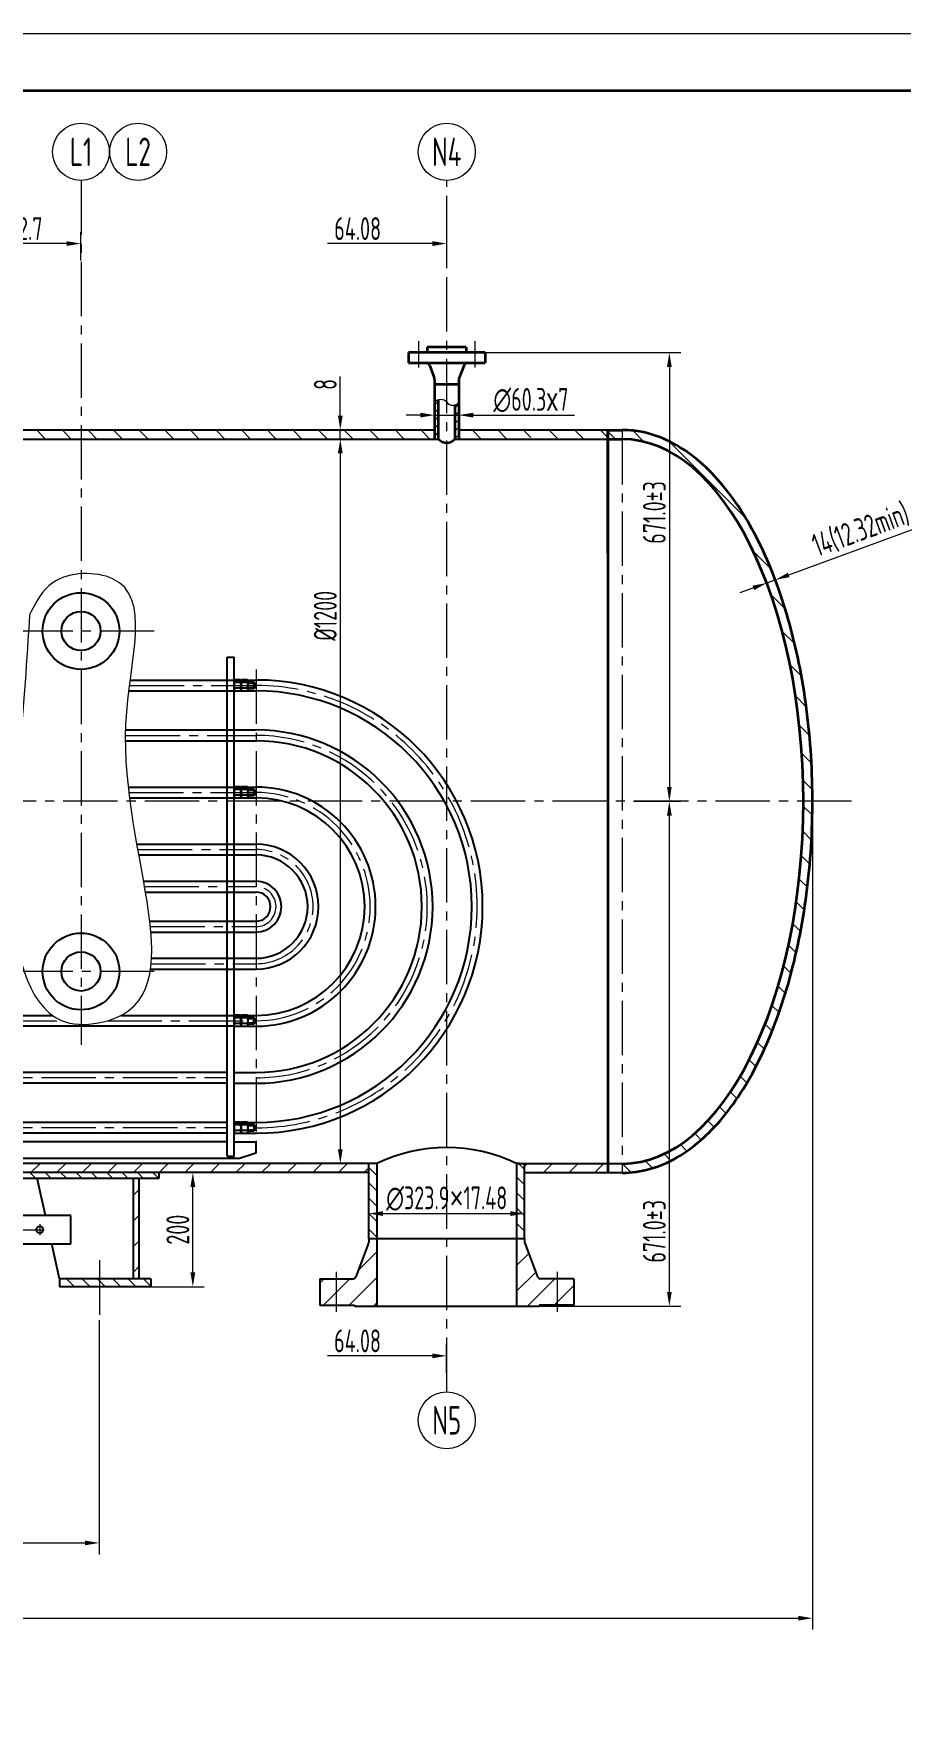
# Model space of a CAD drawing. Header units: millimetres. Extents: x 5765 to 6606, y -201 to 393.
# Drawn here: x 6170.1 to 6321.9, y 96.4 to 393.4 of the extents above; entities that cross this region are included whole.
import ezdxf
from ezdxf.enums import TextEntityAlignment as Align

# ---------------------------------------------------------------- set-up
doc = ezdxf.new("R2010")
doc.units = ezdxf.units.MM
doc.linetypes.add('CENTER2', pattern=[28.575, 19.05, -3.175, 3.175, -3.175])
for name, color, linetype, lineweight in [('1粗实线', 7, 'Continuous', 35), ('2细实线', 3, 'Continuous', 13), ('3中心线', 1, 'CENTER2', 13), ('6剖面线', 6, 'Continuous', 13), ('7文本', 2, 'Continuous', 13), ('8标注', 3, 'Continuous', 13), ('9图表', 4, 'Continuous', 13)]:
    doc.layers.add(name, color=color, linetype=linetype, lineweight=lineweight)
doc.styles.add('lanpec', font='bpec_e.shx', dxfattribs={"width": 0.75, "bigfont": 'hztxt.shx'})
doc.styles.add('lanpec-dim', font='bpec_e.shx', dxfattribs={"width": 0.75})
doc.dimstyles.new('lanpec', dxfattribs={"dimtxt": 4, "dimasz": 2.5, "dimexe": 2, "dimexo": 0, "dimtad": 1, "dimdsep": 46, "dimtxsty": 'lanpec-dim', "dimcen": 2.5, "dimclrd": 256, "dimclre": 256, "dimclrt": 256, "dimazin": 0, "dimtfac": 1, "dimtmove": 0, "dimatfit": 3, "dimfxl": 1, "dimlwd": -1, "dimlwe": -1, "dimarcsym": 0})
doc.dimstyles.new('lanpec$0', dxfattribs={"dimscale": 10, "dimtxt": 4, "dimasz": 2.5, "dimexe": 2, "dimexo": 0, "dimtad": 1, "dimdec": 1, "dimdsep": 46, "dimtxsty": 'lanpec-dim', "dimcen": 0.09, "dimclrd": 256, "dimclre": 256, "dimclrt": 256, "dimadec": 1, "dimazin": 0, "dimtfac": 0.707, "dimtdec": 1, "dimtmove": 0, "dimatfit": 3, "dimfxl": 1, "dimarcsym": 0})

# ---------------------------------------------------------------- blocks, each defined once
blk = doc.blocks.new('A1')
at = {"layer": '1粗实线'}
blk.add_lwpolyline([(-816, 10), (-10, 10), (-10, 584), (-816, 584)], close=True, dxfattribs=at)
at = {"layer": '9图表'}
blk.add_lwpolyline([(-841, 0), (0, 0), (0, 594), (-841, 594)], close=True, dxfattribs=at)
blk = doc.blocks.new('*D47')
at = {"layer": '8标注', "transparency": 16777216}
for p, q in [((6306.55, 259), (6306.55, 113.87)), ((5880.91, 240.6), (5880.91, 113.87)), ((5883.41, 115.87), (6304.05, 115.87))]:
    blk.add_line(p, q, dxfattribs=at)
for points in [[(5883.41, 116.29), (5883.41, 115.45), (5880.91, 115.87)], [(6304.05, 116.29), (6304.05, 115.45), (6306.55, 115.87)]]:
    blk.add_solid(points, dxfattribs=at)
at = {"layer": 'Defpoints', "color": 0, "transparency": 16777216}
for p in [(6306.55, 259), (5880.91, 240.6), (6306.55, 115.87)]:
    blk.add_point(p, dxfattribs=at)
at = {"layer": '8标注', "transparency": 16777216, "insert": (6093.73, 118.5), "char_height": 4, "attachment_point": 5, "style": 'lanpec-dim'}
blk.add_mtext('7701.343', dxfattribs=at)
blk = doc.blocks.new('*D48')
at = {"layer": '8标注', "transparency": 16777216}
for p, q in [((6223.82, 322.46), (6225.82, 322.46)), ((6223.82, 319.96), (6223.82, 198.04)), ((6223.82, 195.54), (6225.82, 195.54))]:
    blk.add_line(p, q, dxfattribs=at)
for points in [[(6223.4, 319.96), (6224.23, 319.96), (6223.82, 322.46)], [(6223.4, 198.04), (6224.23, 198.04), (6223.82, 195.54)]]:
    blk.add_solid(points, dxfattribs=at)
at = {"layer": 'Defpoints', "color": 0, "transparency": 16777216}
for p in [(6223.82, 322.46), (6223.82, 195.54), (6223.82, 195.54)]:
    blk.add_point(p, dxfattribs=at)
at = {"layer": '8标注', "transparency": 16777216, "insert": (6221.19, 291.49), "char_height": 4, "attachment_point": 5, "rotation": 90, "style": 'lanpec-dim'}
blk.add_mtext('%%C1200', dxfattribs=at)
blk = doc.blocks.new('*D51')
at = {"layer": '8标注', "transparency": 16777216}
for p, q in [((6228.82, 186.76), (6228.82, 188.76)), ((6256.12, 185.37), (6256.12, 188.76)), ((6231.32, 186.76), (6253.62, 186.76))]:
    blk.add_line(p, q, dxfattribs=at)
for points in [[(6231.32, 187.18), (6231.32, 186.34), (6228.82, 186.76)], [(6253.62, 187.18), (6253.62, 186.34), (6256.12, 186.76)]]:
    blk.add_solid(points, dxfattribs=at)
at = {"layer": 'Defpoints', "color": 0, "transparency": 16777216}
for p in [(6228.82, 186.76), (6256.12, 186.76), (6256.12, 185.37)]:
    blk.add_point(p, dxfattribs=at)
at = {"layer": '8标注', "transparency": 16777216, "insert": (6242.47, 189.38), "char_height": 4, "attachment_point": 5, "style": 'lanpec-dim'}
blk.add_mtext('∅323.9{\\fArial|b0|i0|c0|p34;×}17.48', dxfattribs=at)
blk = doc.blocks.new('*D53')
at = {"layer": '8标注', "transparency": 16777216}
for p, q in [((6223.82, 326.56), (6223.82, 333.44)), ((6228.34, 324.06), (6221.82, 324.06)), ((6223.82, 322.46), (6223.82, 324.06)), ((6227.82, 322.46), (6221.82, 322.46)), ((6223.82, 319.96), (6223.82, 317.46))]:
    blk.add_line(p, q, dxfattribs=at)
for points in [[(6223.4, 326.56), (6224.23, 326.56), (6223.82, 324.06)], [(6223.4, 319.96), (6224.23, 319.96), (6223.82, 322.46)]]:
    blk.add_solid(points, dxfattribs=at)
at = {"layer": 'Defpoints', "color": 0, "transparency": 16777216}
for p in [(6223.82, 324.06), (6228.34, 324.06), (6227.82, 322.46)]:
    blk.add_point(p, dxfattribs=at)
at = {"layer": '8标注', "transparency": 16777216, "insert": (6221.19, 332.03), "char_height": 4, "attachment_point": 5, "rotation": 90, "style": 'lanpec-dim'}
blk.add_mtext('8', dxfattribs=at)
blk = doc.blocks.new('管口号')
at = {"layer": '2细实线'}
blk.add_circle((0, 5), 5, dxfattribs=at)
at = {"layer": '7文本', "style": 'lanpec', "width": 0.75}
blk.add_attdef('N', text='', height=5, dxfattribs=at).set_placement((0, 5), align=Align.MIDDLE_CENTER)
blk = doc.blocks.new('*D58')
at = {"layer": '8标注', "transparency": 16777216}
for p, q in [((6275.2, 259), (6283.47, 259)), ((6281.47, 173.04), (6281.47, 256.5)), ((6246.39, 170.54), (6283.47, 170.54))]:
    blk.add_line(p, q, dxfattribs=at)
for points in [[(6281.06, 256.5), (6281.89, 256.5), (6281.47, 259)], [(6281.06, 173.04), (6281.89, 173.04), (6281.47, 170.54)]]:
    blk.add_solid(points, dxfattribs=at)
at = {"layer": 'Defpoints', "color": 0, "transparency": 16777216}
for p in [(6275.2, 259), (6281.47, 259), (6246.39, 170.54)]:
    blk.add_point(p, dxfattribs=at)
at = {"layer": '8标注', "transparency": 16777216, "insert": (6278.85, 183.65), "char_height": 4, "attachment_point": 5, "rotation": 90, "style": 'lanpec-dim'}
blk.add_mtext('671.0±3', dxfattribs=at)
blk = doc.blocks.new('*D42')
at = {"layer": '8标注', "transparency": 16777216}
for p, q in [((6041.57, 167.88), (6041.57, 127.06)), ((6181.58, 168.06), (6181.58, 127.06)), ((6044.07, 129.06), (6179.08, 129.06))]:
    blk.add_line(p, q, dxfattribs=at)
for points in [[(6044.07, 129.48), (6044.07, 128.64), (6041.57, 129.06)], [(6179.08, 129.48), (6179.08, 128.64), (6181.58, 129.06)]]:
    blk.add_solid(points, dxfattribs=at)
at = {"layer": 'Defpoints', "color": 0, "transparency": 16777216}
for p in [(6041.57, 167.88), (6181.58, 168.06), (6181.58, 129.06)]:
    blk.add_point(p, dxfattribs=at)
at = {"layer": '8标注', "transparency": 16777216, "insert": (6111.58, 131.69), "char_height": 4, "attachment_point": 5, "style": 'lanpec-dim'}
blk.add_mtext('2700%%P3', dxfattribs=at)
blk = doc.blocks.new('*D60')
at = {"layer": '8标注', "transparency": 16777216}
for p, q in [((6192.1, 193.94), (6199.98, 193.94)), ((6197.98, 176.44), (6197.98, 191.44)), ((6190.6, 173.94), (6199.98, 173.94))]:
    blk.add_line(p, q, dxfattribs=at)
for points in [[(6197.56, 191.44), (6198.4, 191.44), (6197.98, 193.94)], [(6197.56, 176.44), (6198.4, 176.44), (6197.98, 173.94)]]:
    blk.add_solid(points, dxfattribs=at)
at = {"layer": 'Defpoints', "color": 0, "transparency": 16777216}
for p in [(6192.1, 193.94), (6197.98, 193.94), (6190.6, 173.94)]:
    blk.add_point(p, dxfattribs=at)
at = {"layer": '8标注', "transparency": 16777216, "insert": (6195.35, 183.94), "char_height": 4, "attachment_point": 5, "rotation": 90, "style": 'lanpec-dim'}
blk.add_mtext('200', dxfattribs=at)
blk = doc.blocks.new('*D43')
at = {"layer": '8标注', "transparency": 16777216}
for p, q in [((6240.33, 326.65), (6240.33, 328.65)), ((6244.6, 325.32), (6244.6, 328.65)), ((6237.83, 326.65), (6235.33, 326.65)), ((6240.33, 326.65), (6244.6, 326.65)), ((6247.1, 326.65), (6264.84, 326.65))]:
    blk.add_line(p, q, dxfattribs=at)
for points in [[(6237.83, 327.07), (6237.83, 326.23), (6240.33, 326.65)], [(6247.1, 327.07), (6247.1, 326.23), (6244.6, 326.65)]]:
    blk.add_solid(points, dxfattribs=at)
at = {"layer": 'Defpoints', "color": 0, "transparency": 16777216}
for p in [(6240.33, 326.65), (6244.6, 326.65), (6244.6, 325.32)]:
    blk.add_point(p, dxfattribs=at)
at = {"layer": '8标注', "transparency": 16777216, "insert": (6257.22, 329.28), "char_height": 4, "attachment_point": 5, "style": 'lanpec-dim'}
blk.add_mtext('∅60.3{\\fArial|b0|i0|c0|p34;x}7', dxfattribs=at)
blk = doc.blocks.new('*D61')
at = {"layer": '8标注', "transparency": 16777216}
for p, q in [((6302.38, 298.65), (6327.39, 307.83)), ((6298.8, 296.53), (6297.85, 299.12)), ((6298.54, 297.24), (6300.04, 297.79)), ((6300.3, 297.08), (6299.35, 299.67)), ((6296.19, 296.38), (6293.84, 295.52))]:
    blk.add_line(p, q, dxfattribs=at)
for points in [[(6296.05, 296.77), (6296.33, 295.99), (6298.54, 297.24)], [(6302.24, 299.04), (6302.53, 298.26), (6300.04, 297.79)]]:
    blk.add_solid(points, dxfattribs=at)
at = {"layer": 'Defpoints', "color": 0, "transparency": 16777216}
for p in [(6300.04, 297.79), (6300.3, 297.08), (6298.8, 296.53)]:
    blk.add_point(p, dxfattribs=at)
at = {"layer": '8标注', "transparency": 16777216, "insert": (6315.03, 306.48), "char_height": 4, "attachment_point": 5, "rotation": 20.1592, "style": 'lanpec-dim'}
blk.add_mtext('{\\Fbpec_e,hztxt|c134;14(12.32min)}', dxfattribs=at)
blk = doc.blocks.new('*D46')
at = {"layer": '8标注', "transparency": 16777216}
for p, q in [((6245.9, 337.61), (6283.47, 337.61)), ((6281.47, 335.11), (6281.47, 261.5)), ((6275.2, 259), (6283.47, 259))]:
    blk.add_line(p, q, dxfattribs=at)
for points in [[(6281.06, 335.11), (6281.89, 335.11), (6281.47, 337.61)], [(6281.06, 261.5), (6281.89, 261.5), (6281.47, 259)]]:
    blk.add_solid(points, dxfattribs=at)
at = {"layer": 'Defpoints', "color": 0, "transparency": 16777216}
for p in [(6245.9, 337.61), (6275.2, 259), (6281.47, 259)]:
    blk.add_point(p, dxfattribs=at)
at = {"layer": '8标注', "transparency": 16777216, "insert": (6278.85, 309.6), "char_height": 4, "attachment_point": 5, "rotation": 90, "style": 'lanpec-dim'}
blk.add_mtext('671.0±3', dxfattribs=at)
blk = doc.blocks.new('*D71')
at = {"layer": '8标注', "transparency": 16777216}
for p, q in [((6175.88, 356.71), (6164.37, 356.71)), ((6178.38, 353.74), (6178.38, 358.71))]:
    blk.add_line(p, q, dxfattribs=at)
blk.add_solid([(6175.88, 357.12), (6175.88, 356.29), (6178.38, 356.71)], dxfattribs=at)
at = {"layer": 'Defpoints', "color": 0, "transparency": 16777216}
for p in [(6178.38, 356.71), (6145.68, 353.74), (6178.38, 353.74)]:
    blk.add_point(p, dxfattribs=at)
at = {"layer": '8标注', "transparency": 16777216, "insert": (6168.6, 359.33), "char_height": 4, "attachment_point": 5, "style": 'lanpec-dim'}
blk.add_mtext('32.7', dxfattribs=at)
blk = doc.blocks.new('_None')
blk = doc.blocks.new('*D72')
at = {"layer": '8标注', "transparency": 16777216}
for p, q in [((6239.97, 356.71), (6221.57, 356.71)), ((6242.47, 353.74), (6242.47, 358.71))]:
    blk.add_line(p, q, dxfattribs=at)
blk.add_solid([(6239.97, 357.12), (6239.97, 356.29), (6242.47, 356.71)], dxfattribs=at)
at = {"layer": 'Defpoints', "color": 0, "transparency": 16777216}
for p in [(6242.47, 356.71), (6178.38, 353.74), (6242.47, 353.74)]:
    blk.add_point(p, dxfattribs=at)
at = {"layer": '8标注', "transparency": 16777216, "insert": (6226.86, 359.33), "char_height": 4, "attachment_point": 5, "style": 'lanpec-dim'}
blk.add_mtext('64.08', dxfattribs=at)
blk = doc.blocks.new('*D75')
at = {"layer": '8标注', "transparency": 16777216}
for p, q in [((6242.44, 158.87), (6242.44, 163.84)), ((6239.94, 161.84), (6221.55, 161.84))]:
    blk.add_line(p, q, dxfattribs=at)
blk.add_solid([(6239.94, 162.25), (6239.94, 161.42), (6242.44, 161.84)], dxfattribs=at)
at = {"layer": 'Defpoints', "color": 0, "transparency": 16777216}
for p in [(6242.44, 161.84), (6178.36, 158.87), (6242.44, 158.87)]:
    blk.add_point(p, dxfattribs=at)
at = {"layer": '8标注', "transparency": 16777216, "insert": (6226.84, 164.46), "char_height": 4, "attachment_point": 5, "style": 'lanpec-dim'}
blk.add_mtext('64.08', dxfattribs=at)

msp = doc.modelspace()

# ---------------------------------------------------------------- hatches: boundary and pattern name
at = {"layer": '6剖面线'}
h = msp.add_hatch(dxfattribs=at)
h.set_pattern_fill('ANSI31', color=256, scale=0.3, style=0)
h.set_pattern_definition([(45, (4704.183, 1262.6967), (-0.6735192, 0.6735192), [])])
h.paths.add_polyline_path([(6241.051, 329.404, 0.1674325), (6240.331, 328.916), (6240.331, 322.465), (6241.051, 322.465)])
h.paths.add_polyline_path([(6244.603, 328.916, -0.1674325), (6243.883, 328.428), (6243.883, 322.465), (6244.603, 322.465)])
h = msp.add_hatch(dxfattribs=at)
h.set_pattern_fill('ANSI31', color=256, angle=90, style=0)
h.set_pattern_definition([(135, (-24.9754, -0.0574), (-2.245064, -2.245064), [])])
h.paths.add_polyline_path([(6078.275, 324.065), (6078.275, 322.465), (6089.685, 322.465), (6089.685, 324.065)])
h.paths.add_polyline_path([(6178.384, 322.465), (6178.384, 324.065), (6145.684, 324.065), (6145.684, 322.465)])
h.paths.add_polyline_path([(6145.684, 322.465), (6145.684, 324.065), (6089.685, 324.065), (6089.685, 322.465), (6127.235, 322.465)])
h.paths.add_polyline_path([(6178.384, 324.065), (6178.384, 322.465), (6240.331, 322.465), (6240.331, 324.065)])
edge = h.paths.add_edge_path()
edge.add_arc((6252.427, 323.685), 1.221, 215, 325)
edge.add_arc((6254.427, 323.685), 1.221, 215, 325)
edge.add_arc((6256.427, 323.685), 1.221, 215, 325)
edge.add_arc((6258.427, 323.685), 1.221, 215, 325)
edge.add_arc((6260.427, 323.685), 1.221, 215, 325)
edge.add_arc((6262.427, 323.685), 1.221, 215, 325)
edge.add_arc((6264.427, 323.685), 1.221, 215, 325)
edge.add_arc((6266.427, 323.685), 1.221, 215, 325)
edge.add_arc((6268.427, 323.685), 1.221, 215, 325)
edge.add_arc((6270.241, 323.545), 0.988, 214.53253, 293.05217)
edge.add_line((6270.628, 322.636), (6270.628, 324.064))
edge.add_line((6270.628, 324.064), (6246.703, 324.065))
edge.add_arc((6247.617, 323.895), 0.93, 169.50347, 258.19859)
edge.add_arc((6248.427, 323.685), 1.221, 215, 325)
edge.add_arc((6250.427, 323.685), 1.221, 215, 325)
edge = h.paths.add_edge_path()
edge.add_arc((6248.427, 323.685), 1.221, 215, 270.0687, ccw=False)
edge.add_arc((6247.617, 323.895), 0.93, 169.50347, 258.19859, ccw=False)
edge.add_line((6246.703, 324.065), (6244.603, 324.065))
edge.add_line((6244.603, 324.065), (6244.603, 322.465))
edge.add_line((6244.603, 322.465), (6248.429, 322.465))
h = msp.add_hatch(dxfattribs=at)
h.set_pattern_fill('ANSI31', color=256, angle=90, style=0)
h.set_pattern_definition([(135, (-21.3257, 1.8603), (-2.245064, -2.245064), [])])
edge = h.paths.add_edge_path()
edge.add_spline(control_points=[(6273.217, 193.904), (6274.842, 193.904), (6276.467, 194.132), (6279.662, 195.029), (6281.231, 195.698), (6285.632, 198.22), (6288.345, 200.597), (6293.316, 206.589), (6295.574, 210.207), (6299.527, 218.442), (6301.221, 223.059), (6303.945, 232.992), (6304.975, 238.306), (6306.308, 249.279), (6306.61, 254.936), (6306.469, 266.214), (6306.026, 271.835), (6304.42, 282.665), (6303.258, 287.873), (6300.286, 297.531), (6298.477, 301.98), (6294.314, 309.827), (6291.96, 313.226), (6286.822, 318.74), (6284.034, 320.857), (6279.158, 323.131), (6277.152, 323.707), (6274.491, 323.999), (6273.854, 324.034), (6273.217, 324.034)], knot_values=[3.1415927, 3.1415927, 3.1415927, 3.1415927, 3.281154, 3.281154, 3.4207154, 3.4207154, 3.6840495, 3.6840495, 3.9473836, 3.9473836, 4.2107177, 4.2107177, 4.4740518, 4.4740518, 4.737386, 4.737386, 5.0007201, 5.0007201, 5.2640542, 5.2640542, 5.5273883, 5.5273883, 5.7907224, 5.7907224, 6.0540566, 6.0540566, 6.22848, 6.22848, 6.2831853, 6.2831853, 6.2831853, 6.2831853], degree=3, periodic=0)
edge.add_line((6273.217, 324.034), (6273.217, 322.434))
edge.add_ellipse((6273.217, 258.969), major_axis=(0, 63.465), ratio=0.5, start_angle=180, end_angle=360, ccw=False)
edge.add_line((6273.217, 195.504), (6273.217, 193.904))
h.paths.add_polyline_path([(6273.217, 324.034), (6271.757, 324.034, -0.2410799), (6271.237, 323.05, -0.1511721), (6270.717, 322.602), (6270.717, 322.434), (6273.217, 322.434)])
h.paths.add_polyline_path([(6271.757, 324.034), (6270.717, 324.034), (6270.717, 322.602, 0.1511721), (6271.237, 323.05, 0.2410799)], flags=17)
h.paths.add_polyline_path([(6273.217, 195.504), (6270.717, 195.504), (6270.717, 193.904), (6273.217, 193.904)])
h = msp.add_hatch(dxfattribs=at)
h.set_pattern_fill('ANSI31', color=256, style=0)
h.set_pattern_definition([(45, (-21.2354, 1.895), (-2.245064, 2.245064), [])])
h.paths.add_polyline_path([(6270.808, 195.538), (6256.117, 195.538), (6256.117, 193.938), (6270.808, 193.938)])
h.paths.add_polyline_path([(6116.985, 195.538), (6116.985, 193.938), (6228.817, 193.938), (6228.817, 195.538)])
h.paths.add_polyline_path([(6089.685, 193.938), (6089.685, 195.538), (6078.275, 195.538), (6078.275, 193.938)])
h = msp.add_hatch(dxfattribs=at)
h.set_pattern_fill('ANSI31', color=256, scale=0.6, angle=90, style=0)
h.set_pattern_definition([(135, (6180.6556, 193.4845), (-1.34704, -1.34704), [])])
h.paths.add_polyline_path([(6184.47, 193.938), (6179.214, 193.938), (6179.214, 192.938), (6184.47, 192.938)])
h.paths.add_polyline_path([(6179.214, 192.938), (6179.214, 193.938), (6167.104, 193.938), (6167.104, 192.938)])
h.paths.add_polyline_path([(6184.47, 193.938), (6184.47, 192.938), (6192.104, 192.938), (6192.104, 193.938)])
h = msp.add_hatch(dxfattribs=at)
h.set_pattern_fill('ANSI31', color=256, scale=0.6, angle=90, style=0)
h.set_pattern_definition([(135, (6228.4872, 187.0728), (-1.34704, -1.34704), [])])
h.paths.add_polyline_path([(6230.217, 182.338), (6228.817, 182.338), (6228.817, 195.538), (6230.217, 195.538)])
h.paths.add_polyline_path([(6256.117, 182.338), (6254.717, 182.338), (6254.717, 195.538), (6256.117, 195.538)])
h = msp.add_hatch(dxfattribs=at)
h.set_pattern_fill('ANSI31', color=256, style=0)
h.set_pattern_definition([(45, (4765.4067, 1219.4015), (-2.245064, 2.245064), [])])
h.paths.add_polyline_path([(6188.604, 192.938), (6187.604, 192.938), (6187.604, 175.338), (6188.604, 175.338)])
h = msp.add_hatch(dxfattribs=at)
h.set_pattern_fill('ANSI31', color=256, style=0)
h.set_pattern_definition([(45, (6010.5455, 1226.6216), (-2.245064, 2.245064), [])])
h.paths.add_polyline_path([(6261.837, 175.348), (6260.337, 175.348), (6260.337, 170.738), (6261.837, 170.738)])
h.paths.add_polyline_path([(6263.337, 175.348), (6261.837, 175.348), (6261.837, 170.738), (6263.337, 170.738)])
h.paths.add_polyline_path([(6260.337, 170.738), (6258.657, 170.738), (6258.657, 170.538), (6254.717, 170.538), (6254.717, 182.338), (6256.117, 182.338), (6256.117, 181.731, 0.09138), (6256.15, 181.552), (6258.394, 175.67, 0.3110597), (6258.861, 175.348), (6260.337, 175.348)])
h.paths.add_polyline_path([(6264.717, 170.738), (6263.337, 170.738), (6263.337, 175.348), (6264.717, 175.348)])
h.paths.add_polyline_path([(6230.217, 170.538), (6226.277, 170.538), (6226.277, 170.738), (6223.097, 170.738), (6223.097, 175.348), (6226.072, 175.348, 0.3110597), (6226.54, 175.67), (6228.784, 181.552, 0.09138), (6228.817, 181.731), (6228.817, 182.338), (6230.217, 182.338)])
h.paths.add_polyline_path([(6223.097, 170.738), (6220.217, 170.738), (6220.217, 175.348), (6223.097, 175.348)])
h = msp.add_hatch(dxfattribs=at)
h.set_pattern_fill('ANSI31', color=256, scale=0.6, angle=90, style=0)
h.set_pattern_definition([(135, (4765.4067, 1219.4015), (-1.3470384, -1.3470384), [])])
h.paths.add_polyline_path([(6190.604, 173.938), (6190.604, 175.338), (6181.604, 175.338), (6181.604, 173.938)])
h.paths.add_polyline_path([(6181.604, 173.938), (6181.604, 175.338), (6174.604, 175.338), (6174.604, 173.938)])

# ---------------------------------------------------------------- linework, layer by layer
for p, q in [((6078.275, 324.065), (6240.331, 324.065)), ((6244.603, 324.065), (6270.808, 324.065)), ((6270.808, 193.938), (6270.627, 324.085)), ((6270.717, 324.03), (6270.717, 193.904)), ((6078.275, 322.465), (6241.051, 322.465)), ((6243.883, 322.465), (6270.808, 322.465)), ((6204.008, 196.838), (6204.008, 284.238)), ((6204.008, 284.238), (6205.208, 284.238)), ((6205.208, 196.838), (6205.208, 284.238)), ((6187.034, 280.238), (6205.208, 280.238)), ((6205.208, 280.238), (6209.058, 280.238)), ((6205.208, 278.538), (6205.208, 280.038)), ((6206.357, 280.288), (6205.278, 280.288)), ((6206.357, 279.788), (6205.278, 279.788)), ((6206.428, 278.538), (6206.428, 280.038)), ((6206.428, 278.538), (6206.428, 280.038)), ((6207.577, 280.288), (6206.498, 280.288)), ((6207.577, 279.788), (6206.498, 279.788)), ((6207.648, 278.538), (6207.648, 280.038)), ((6207.648, 279.888), (6208.648, 279.888)), ((6207.648, 279.688), (6208.848, 279.688)), ((6208.648, 279.888), (6208.848, 279.688)), ((6208.648, 279.888), (6208.648, 278.688)), ((6208.848, 279.688), (6208.848, 278.888)), ((6186.793, 278.338), (6205.208, 278.338)), ((6205.208, 278.338), (6209.058, 278.338)), ((6206.357, 278.788), (6205.278, 278.788)), ((6206.357, 278.288), (6205.278, 278.288)), ((6207.577, 278.788), (6206.498, 278.788)), ((6207.577, 278.288), (6206.498, 278.288)), ((6208.848, 278.888), (6207.648, 278.888)), ((6208.648, 278.688), (6207.648, 278.688)), ((6208.848, 278.888), (6208.648, 278.688)), ((6186.229, 271.488), (6205.208, 271.488)), ((6205.208, 271.488), (6209.058, 271.488)), ((6186.206, 269.588), (6205.208, 269.588)), ((6205.208, 269.588), (6209.058, 269.588)), ((6186.702, 261.488), (6205.208, 261.488)), ((6205.208, 261.488), (6209.058, 261.488)), ((6206.357, 261.538), (6205.278, 261.538)), ((6207.577, 261.538), (6206.498, 261.538)), ((6186.93, 259.588), (6205.208, 259.588)), ((6205.208, 259.788), (6205.208, 261.288)), ((6205.208, 259.588), (6209.058, 259.588)), ((6206.357, 261.038), (6205.278, 261.038)), ((6206.357, 260.038), (6205.278, 260.038)), ((6206.357, 259.538), (6205.278, 259.538)), ((6206.428, 259.788), (6206.428, 261.288)), ((6206.428, 259.788), (6206.428, 261.288)), ((6207.577, 261.038), (6206.498, 261.038)), ((6207.577, 260.038), (6206.498, 260.038)), ((6207.577, 259.538), (6206.498, 259.538)), ((6207.648, 259.788), (6207.648, 261.288)), ((6207.648, 261.138), (6208.648, 261.138)), ((6207.648, 260.938), (6208.848, 260.938)), ((6208.848, 260.138), (6207.648, 260.138)), ((6208.648, 259.938), (6207.648, 259.938)), ((6208.648, 261.138), (6208.848, 260.938)), ((6208.648, 261.138), (6208.648, 259.938)), ((6208.848, 260.138), (6208.648, 259.938)), ((6208.848, 260.938), (6208.848, 260.138)), ((6188.196, 251.488), (6205.208, 251.488)), ((6188.535, 249.588), (6205.208, 249.588)), ((6205.208, 251.488), (6209.058, 251.488)), ((6205.208, 249.588), (6209.058, 249.588)), ((6189.363, 244.988), (6205.208, 244.988)), ((6205.208, 244.988), (6209.058, 244.988)), ((6189.689, 243.088), (6205.208, 243.088)), ((6205.208, 243.088), (6209.058, 243.088)), ((6190.434, 237.988), (6205.208, 237.988)), ((6205.208, 237.988), (6209.058, 237.988)), ((6190.627, 236.088), (6205.208, 236.088)), ((6205.208, 236.088), (6209.058, 236.088)), ((6190.576, 229.588), (6205.208, 229.588)), ((6190.748, 231.488), (6205.208, 231.488)), ((6205.208, 231.488), (6209.058, 231.488)), ((6205.208, 229.588), (6209.058, 229.588)), ((6151.698, 221.488), (6173.386, 221.488)), ((6185.408, 221.488), (6205.208, 221.488)), ((6205.208, 221.488), (6209.058, 221.488)), ((6205.208, 219.788), (6205.208, 221.288)), ((6206.357, 221.538), (6205.278, 221.538)), ((6206.357, 221.038), (6205.278, 221.038)), ((6206.357, 220.038), (6205.278, 220.038)), ((6206.428, 219.788), (6206.428, 221.288)), ((6206.428, 219.788), (6206.428, 221.288)), ((6207.577, 221.538), (6206.498, 221.538)), ((6207.577, 221.038), (6206.498, 221.038)), ((6207.577, 220.038), (6206.498, 220.038)), ((6207.648, 219.788), (6207.648, 221.288)), ((6207.648, 221.138), (6208.648, 221.138)), ((6207.648, 220.938), (6208.848, 220.938)), ((6208.848, 220.138), (6207.648, 220.138)), ((6208.648, 219.938), (6207.648, 219.938)), ((6208.648, 221.138), (6208.848, 220.938)), ((6208.648, 221.138), (6208.648, 219.938)), ((6208.848, 220.138), (6208.648, 219.938)), ((6208.848, 220.938), (6208.848, 220.138)), ((6014.292, 219.646), (6205.183, 219.646)), ((6205.208, 219.588), (6209.058, 219.588)), ((6206.357, 219.538), (6205.278, 219.538)), ((6207.577, 219.538), (6206.498, 219.538)), ((6014.292, 211.546), (6204.008, 211.546)), ((6205.208, 211.488), (6209.058, 211.488)), ((6014.292, 209.646), (6204.008, 209.646)), ((6205.208, 209.588), (6209.058, 209.588)), ((6014.292, 202.796), (6204.008, 202.796)), ((6205.208, 202.738), (6209.058, 202.738)), ((6205.208, 201.038), (6205.208, 202.538)), ((6206.357, 202.788), (6205.278, 202.788)), ((6206.357, 202.288), (6205.278, 202.288)), ((6206.428, 201.038), (6206.428, 202.538)), ((6206.428, 201.038), (6206.428, 202.538)), ((6207.577, 202.788), (6206.498, 202.788)), ((6207.577, 202.288), (6206.498, 202.288)), ((6207.648, 201.038), (6207.648, 202.538)), ((6207.648, 202.388), (6208.648, 202.388)), ((6207.648, 202.188), (6208.848, 202.188)), ((6208.648, 202.388), (6208.848, 202.188)), ((6208.648, 202.388), (6208.648, 201.188)), ((6208.848, 202.188), (6208.848, 201.388)), ((6014.292, 200.896), (6204.008, 200.896)), ((6014.292, 199.396), (6204.008, 199.396)), ((6205.208, 200.838), (6209.058, 200.838)), ((6205.208, 199.338), (6209.008, 199.338)), ((6206.357, 201.288), (6205.278, 201.288)), ((6206.357, 200.788), (6205.278, 200.788)), ((6207.577, 201.288), (6206.498, 201.288)), ((6207.577, 200.788), (6206.498, 200.788)), ((6208.848, 201.388), (6207.648, 201.388)), ((6208.648, 201.188), (6207.648, 201.188)), ((6208.848, 201.388), (6208.648, 201.188)), ((6209.008, 199.338), (6209.008, 197.338)), ((6206.18, 196.396), (6113.695, 196.396)), ((6204.008, 196.838), (6205.208, 196.838)), ((6204.008, 196.838), (6205.208, 196.838)), ((6209.008, 197.338), (6206.008, 196.338)), ((6115.585, 195.596), (6230.338, 195.596)), ((6116.985, 193.996), (6228.817, 193.996)), ((6192.104, 192.938), (6192.104, 193.938)), ((6228.817, 182.338), (6228.817, 195.538)), ((6228.817, 182.338), (6228.817, 195.538)), ((6230.217, 195.538), (6230.217, 170.538)), ((6254.596, 195.596), (6255.192, 195.596)), ((6254.717, 195.538), (6270.808, 195.538)), ((6254.717, 195.538), (6254.717, 170.538)), ((6256.117, 182.338), (6256.117, 195.538)), ((6256.117, 182.338), (6256.117, 195.538)), ((6256.117, 193.938), (6270.808, 193.938)), ((6273.217, 195.504), (6270.717, 195.504)), ((6273.217, 193.904), (6270.717, 193.904)), ((6167.104, 192.938), (6179.214, 192.938)), ((6172.15, 186.438), (6170.712, 192.938)), ((6179.214, 192.938), (6192.104, 192.938)), ((6187.604, 175.338), (6187.604, 192.938)), ((6188.604, 175.338), (6188.604, 192.938)), ((6174.604, 175.338), (6173.255, 181.438)), ((6228.784, 181.552), (6226.54, 175.67)), ((6256.117, 182.338), (6228.817, 182.338)), ((6228.817, 182.338), (6228.817, 181.731)), ((6256.117, 182.338), (6256.117, 181.731)), ((6256.15, 181.552), (6258.394, 175.67)), ((6190.604, 175.338), (6174.604, 175.338)), ((6174.604, 175.338), (6174.604, 173.938)), ((6190.604, 175.338), (6190.604, 173.938)), ((6220.217, 175.348), (6220.217, 170.738)), ((6220.217, 175.348), (6226.072, 175.348)), ((6264.717, 175.348), (6258.861, 175.348)), ((6264.717, 175.348), (6264.717, 170.738)), ((6190.604, 173.938), (6174.604, 173.938)), ((6190.604, 173.938), (6174.604, 173.938)), ((6220.217, 170.738), (6226.277, 170.738)), ((6226.277, 170.738), (6226.277, 170.538)), ((6226.277, 170.538), (6258.657, 170.538)), ((6264.717, 170.738), (6258.657, 170.738)), ((6258.657, 170.738), (6258.657, 170.538))]:
    msp.add_line(p, q)
at = {"ltscale": 2}
for p, q in [((6176.604, 186.438), (6167.104, 186.438)), ((6176.604, 181.438), (6176.604, 186.438)), ((6167.104, 181.438), (6176.604, 181.438))]:
    msp.add_line(p, q, dxfattribs=at)
for centre, radius in [((6178.384, 288.825), 6.72), ((6178.384, 288.825), 3.432), ((6178.384, 229.178), 6.72), ((6178.384, 229.178), 3.432)]:
    msp.add_circle(centre, radius)
at = {"ltscale": 3}
msp.add_circle((6171.158, 183.938), 0.6, dxfattribs=at)
for centre, radius, start, end in [((6205.684, 280.038), 0.477, 148.35948, 211.64052), ((6207.008, 279.288), 1.8, 163.87238, 196.12762), ((6205.951, 280.038), 0.477, 328.35948, 31.64052), ((6204.628, 279.288), 1.8, 343.87238, 16.12762), ((6206.904, 280.038), 0.477, 148.35948, 211.64052), ((6208.228, 279.288), 1.8, 163.87238, 196.12762), ((6207.171, 280.038), 0.477, 328.35948, 31.64052), ((6205.848, 279.288), 1.8, 343.87238, 16.12762), ((6209.058, 240.538), 39.7, 270, 90), ((6205.684, 278.538), 0.477, 148.35948, 211.64052), ((6205.951, 278.538), 0.477, 328.35948, 31.64052), ((6206.904, 278.538), 0.477, 148.35948, 211.64052), ((6207.171, 278.538), 0.477, 328.35948, 31.64052), ((6209.058, 240.538), 37.8, 270, 90), ((6209.058, 240.538), 30.95, 270, 90), ((6209.058, 240.538), 29.05, 270, 90), ((6205.684, 261.288), 0.477, 148.35948, 211.64052), ((6205.951, 261.288), 0.477, 328.35948, 31.64052), ((6206.904, 261.288), 0.477, 148.35948, 211.64052), ((6207.171, 261.288), 0.477, 328.35948, 31.64052), ((6209.058, 240.538), 20.95, 270, 90), ((6207.008, 260.538), 1.8, 163.87238, 196.12762), ((6205.684, 259.788), 0.477, 148.35948, 211.64052), ((6204.628, 260.538), 1.8, 343.87238, 16.12762), ((6205.951, 259.788), 0.477, 328.35948, 31.64052), ((6208.228, 260.538), 1.8, 163.87238, 196.12762), ((6206.904, 259.788), 0.477, 148.35948, 211.64052), ((6205.848, 260.538), 1.8, 343.87238, 16.12762), ((6207.171, 259.788), 0.477, 328.35948, 31.64052), ((6209.058, 240.538), 19.05, 270, 90), ((6209.058, 240.538), 10.95, 270, 90), ((6209.058, 240.538), 9.05, 270, 90), ((6209.058, 240.538), 4.45, 270, 90), ((6209.058, 240.538), 2.55, 270, 90), ((6205.684, 221.288), 0.477, 148.35948, 211.64052), ((6207.008, 220.538), 1.8, 163.87238, 196.12762), ((6205.684, 219.788), 0.477, 148.35948, 211.64052), ((6205.951, 221.288), 0.477, 328.35948, 31.64052), ((6204.628, 220.538), 1.8, 343.87238, 16.12762), ((6205.951, 219.788), 0.477, 328.35948, 31.64052), ((6206.904, 221.288), 0.477, 148.35948, 211.64052), ((6208.228, 220.538), 1.8, 163.87238, 196.12762), ((6206.904, 219.788), 0.477, 148.35948, 211.64052), ((6207.171, 221.288), 0.477, 328.35948, 31.64052), ((6205.848, 220.538), 1.8, 343.87238, 16.12762), ((6207.171, 219.788), 0.477, 328.35948, 31.64052), ((6205.684, 202.538), 0.477, 148.35948, 211.64052), ((6207.008, 201.788), 1.8, 163.87238, 196.12762), ((6205.951, 202.538), 0.477, 328.35948, 31.64052), ((6204.628, 201.788), 1.8, 343.87238, 16.12762), ((6206.904, 202.538), 0.477, 148.35948, 211.64052), ((6208.228, 201.788), 1.8, 163.87238, 196.12762), ((6207.171, 202.538), 0.477, 328.35948, 31.64052), ((6205.848, 201.788), 1.8, 343.87238, 16.12762), ((6205.684, 201.038), 0.477, 148.35948, 211.64052), ((6205.951, 201.038), 0.477, 328.35948, 31.64052), ((6206.904, 201.038), 0.477, 148.35948, 211.64052), ((6207.171, 201.038), 0.477, 328.35948, 31.64052), ((6242.467, 169.838), 28.471, 64.51564, 115.48436), ((6228.317, 181.731), 0.5, 339.11524, 0), ((6256.617, 181.731), 0.5, 180, 200.88476), ((6226.072, 175.848), 0.5, 270, 339.11524), ((6258.861, 175.848), 0.5, 200.88476, 270)]:
    msp.add_arc(centre, radius, start, end)
at = {"layer": '1粗实线', "ltscale": 0.5}
for p, q in [((6249.187, 337.611), (6235.747, 337.611)), ((6235.747, 337.611), (6235.747, 335.819)), ((6235.747, 335.819), (6249.187, 335.819)), ((6245.899, 338.551), (6239.035, 338.551)), ((6239.035, 338.551), (6239.035, 337.611)), ((6245.899, 338.551), (6245.899, 337.611)), ((6249.187, 337.611), (6249.187, 335.819)), ((6239.498, 335.296), (6240.281, 333.177)), ((6240.331, 332.9), (6240.331, 332.051)), ((6244.603, 332.9), (6244.603, 332.051)), ((6245.435, 335.296), (6244.652, 333.177)), ((6240.331, 332.051), (6244.603, 332.051)), ((6240.331, 332.051), (6240.331, 322.465)), ((6244.603, 332.051), (6244.603, 322.465)), ((6241.051, 322.465), (6241.051, 329.404)), ((6243.883, 328.428), (6243.883, 322.465))]:
    msp.add_line(p, q, dxfattribs=at)
at = {"layer": '1粗实线'}
for p, q in [((6270.717, 324.034), (6273.217, 324.034)), ((6270.717, 324.034), (6270.717, 193.904)), ((6270.717, 322.434), (6273.217, 322.434))]:
    msp.add_line(p, q, dxfattribs=at)
at = {"layer": '1粗实线', "ltscale": 0.5}
for centre, radius, start, end in [((6238.748, 335.019), 0.8, 20.28013, 90), ((6246.186, 335.019), 0.8, 90, 159.71987), ((6239.531, 332.9), 0.8, 0, 20.28013), ((6245.403, 332.9), 0.8, 159.71987, 180), ((6242.467, 323.668), 1.858, 220.35736, 319.64264)]:
    msp.add_arc(centre, radius, start, end, dxfattribs=at)
at = {"layer": '1粗实线'}
msp.add_ellipse((6273.217, 258.969), major_axis=(0, 63.465), ratio=0.5, start_param=3.1415927, end_param=6.2831853, dxfattribs=at)
msp.add_open_spline([(6273.217, 193.904), (6274.842, 193.904), (6276.467, 194.132), (6279.662, 195.029), (6281.231, 195.698), (6285.632, 198.22), (6288.345, 200.597), (6293.316, 206.589), (6295.574, 210.207), (6299.527, 218.442), (6301.221, 223.059), (6303.945, 232.992), (6304.975, 238.306), (6306.308, 249.279), (6306.61, 254.936), (6306.469, 266.214), (6306.026, 271.835), (6304.42, 282.665), (6303.258, 287.873), (6300.286, 297.531), (6298.477, 301.98), (6294.314, 309.827), (6291.96, 313.226), (6286.822, 318.74), (6284.034, 320.857), (6279.158, 323.131), (6277.152, 323.707), (6274.491, 323.999), (6273.854, 324.034), (6273.217, 324.034)], degree=3, knots=[3.1415927, 3.1415927, 3.1415927, 3.1415927, 3.281154, 3.281154, 3.4207154, 3.4207154, 3.6840495, 3.6840495, 3.9473836, 3.9473836, 4.2107177, 4.2107177, 4.4740518, 4.4740518, 4.737386, 4.737386, 5.0007201, 5.0007201, 5.2640542, 5.2640542, 5.5273883, 5.5273883, 5.7907224, 5.7907224, 6.0540566, 6.0540566, 6.22848, 6.22848, 6.2831853, 6.2831853, 6.2831853, 6.2831853], dxfattribs=at)
at = {"layer": '2细实线'}
msp.add_lwpolyline([(6240.331, 328.916, -0.5), (6242.467, 328.916, 0.5), (6244.603, 328.916, 0.5)], format="xyb", dxfattribs=at)
at = {"layer": '3中心线', "ltscale": 0.5}
for p, q in [((6178.384, 367.775), (6178.384, 216.349)), ((6242.467, 155.538), (6242.467, 367.775)), ((6237.515, 339.629), (6237.515, 335.019)), ((6247.419, 339.629), (6247.419, 335.019)), ((6273.217, 324.034), (6273.217, 193.904)), ((6191.213, 288.825), (6165.555, 288.825)), ((6186.911, 279.288), (6209.058, 279.288)), ((6209.058, 282.083), (6209.058, 198.994)), ((6186.21, 270.538), (6209.058, 270.538)), ((6313.38, 259.002), (6078.275, 259.002)), ((6186.812, 260.538), (6209.058, 260.538)), ((6188.365, 250.538), (6209.058, 250.538)), ((6189.528, 244.038), (6209.058, 244.038)), ((6190.538, 237.038), (6209.058, 237.038)), ((6191.213, 229.178), (6165.555, 229.178)), ((6190.683, 230.538), (6209.058, 230.538)), ((6150.31, 220.538), (6175.128, 220.538)), ((6183.01, 220.538), (6209.058, 220.538)), ((6014.292, 210.596), (6204.008, 210.596)), ((6014.292, 201.846), (6204.008, 201.846)), ((6171.158, 184.902), (6171.158, 182.975)), ((6165.161, 183.938), (6171.931, 183.938)), ((6181.604, 178.571), (6181.604, 168)), ((6223.097, 176.538), (6223.097, 169.548)), ((6261.837, 176.538), (6261.837, 169.548))]:
    msp.add_line(p, q, dxfattribs=at)
for radius in [38.75, 30, 20, 10, 3.5]:
    msp.add_arc((6209.058, 240.538), radius, 270, 90, dxfattribs=at)
at = {"layer": '8标注'}
msp.add_spline([(6169.369, 291.661), (6173.51, 297.35), (6183.922, 297.983), (6186.266, 272.488), (6183.068, 220.555), (6176.393, 220.15), (6166.328, 240.513), (6167.616, 268.442), (6169.369, 291.661)], degree=3, dxfattribs=at)

# ---------------------------------------------------------------- block references
at = {"layer": '2细实线'}
msp.add_blockref('A1', (6606.028, -200.559), dxfattribs=at)
at = {"layer": '8标注'}
for p, values in [((6178.384, 367.775), {'N': 'L1'}), ((6188.384, 367.775), {'N': 'L2'}), ((6242.467, 367.775), {'N': 'N4'}), ((6242.467, 145.538), {'N': 'N5'})]:
    msp.add_blockref('管口号', p, dxfattribs=at).add_auto_attribs(values)

# ---------------------------------------------------------------- dimensions: what is measured, and where the dimension line sits
for base, p1, p2, picture, middle in [((6178.384, 356.705), (6145.684, 353.738), (6178.384, 353.738), '*D71', (6168.605, 356.705)), ((6242.467, 356.705), (6178.384, 353.738), (6242.467, 353.738), '*D72', (6226.865, 356.705)), ((6242.443, 161.837), (6178.36, 158.87), (6242.443, 158.87), '*D75', (6226.84, 161.837))]:
    dim = msp.add_linear_dim(base=base, p1=p1, p2=p2, dimstyle='lanpec$0', override={"dimscale": 1, "dimdec": 2, "dimblk1": 'None', "dimsah": 1, "dimcen": 2.5, "dimse1": 1, "dimsd1": 1, "dimadec": 2, "dimtfac": 1, "dimtdec": 2, "dimlwd": 65535, "dimlwe": 65535}, dxfattribs=at)
    dim.commit()
    dim.dimension.update_dxf_attribs({"geometry": picture, "text_midpoint": middle, "dimtype": 160})
for p1, angle, picture, middle in [((6245.899, 337.611), 90, '*D46', (6281.475, 309.595)), ((6246.391, 170.538), 270, '*D58', (6281.475, 183.652))]:
    dim = msp.add_linear_dim(base=(6281.475, 259.002), p1=p1, p2=(6275.205, 259.002), angle=angle, text='671.0±3', dimstyle='lanpec$0', override={"dimscale": 1, "dimdec": 2, "dimcen": 2.5, "dimadec": 2, "dimtfac": 1, "dimtdec": 2, "dimlwd": 65535, "dimlwe": 65535}, dxfattribs=at)
    dim.commit()
    dim.dimension.update_dxf_attribs({"geometry": picture, "text_midpoint": middle, "dimtype": 160})
for base, p1, p2, text, picture, middle in [((6223.817, 324.065), (6227.817, 322.465), (6228.345, 324.065), '8', '*D53', (6223.817, 332.032)), ((6223.817, 195.538), (6223.817, 322.465), (6223.817, 195.538), '%%C1200', '*D48', (6223.817, 291.485))]:
    dim = msp.add_linear_dim(base=base, p1=p1, p2=p2, angle=90, text=text, dimstyle='lanpec', dxfattribs=at)
    dim.commit()
    dim.dimension.update_dxf_attribs({"geometry": picture, "text_midpoint": middle, "dimtype": 160})
dim = msp.add_linear_dim(base=(6244.603, 326.651), p1=(6240.331, 326.651), p2=(6244.603, 325.315), text='∅60.3{\\fArial|b0|i0|c0|p34;x}7', dimstyle='lanpec', dxfattribs=at)
dim.commit()
dim.dimension.update_dxf_attribs({"geometry": '*D43', "text_midpoint": (6257.22, 326.651), "dimtype": 160})
dim = msp.add_aligned_dim(p1=(6298.797, 296.525), p2=(6300.299, 297.076), distance=0.76, text='{\\Fbpec_e,hztxt|c134;14(12.32min)}', dimstyle='lanpec$0', override={"dimscale": 1, "dimdec": 2, "dimcen": 2.5, "dimadec": 2, "dimtfac": 1, "dimtdec": 2, "dimlwd": 65535, "dimlwe": 65535}, dxfattribs=at)
dim.commit()
dim.dimension.update_dxf_attribs({"geometry": '*D61', "text_midpoint": (6315.029, 306.484)})
for base, p1, p2, text, picture, middle in [((6306.55, 115.87), (5880.912, 240.596), (6306.55, 259.002), '7701.343', '*D47', (6093.731, 118.495)), ((6256.117, 186.76), (6228.817, 186.76), (6256.117, 185.37), '∅323.9{\\fArial|b0|i0|c0|p34;×}17.48', '*D51', (6242.467, 189.385)), ((6181.58, 129.06), (6041.572, 167.879), (6181.58, 168.057), '2700%%P3', '*D42', (6111.576, 131.685))]:
    dim = msp.add_linear_dim(base=base, p1=p1, p2=p2, text=text, dimstyle='lanpec', dxfattribs=at)
    dim.commit()
    dim.dimension.update_dxf_attribs({"geometry": picture, "text_midpoint": middle})
dim = msp.add_linear_dim(base=(6197.979, 193.938), p1=(6190.604, 173.938), p2=(6192.104, 193.938), angle=90, text='200', dimstyle='lanpec', dxfattribs=at)
dim.commit()
dim.dimension.update_dxf_attribs({"geometry": '*D60', "text_midpoint": (6195.354, 183.938)})

doc.saveas('drawing.dxf')
